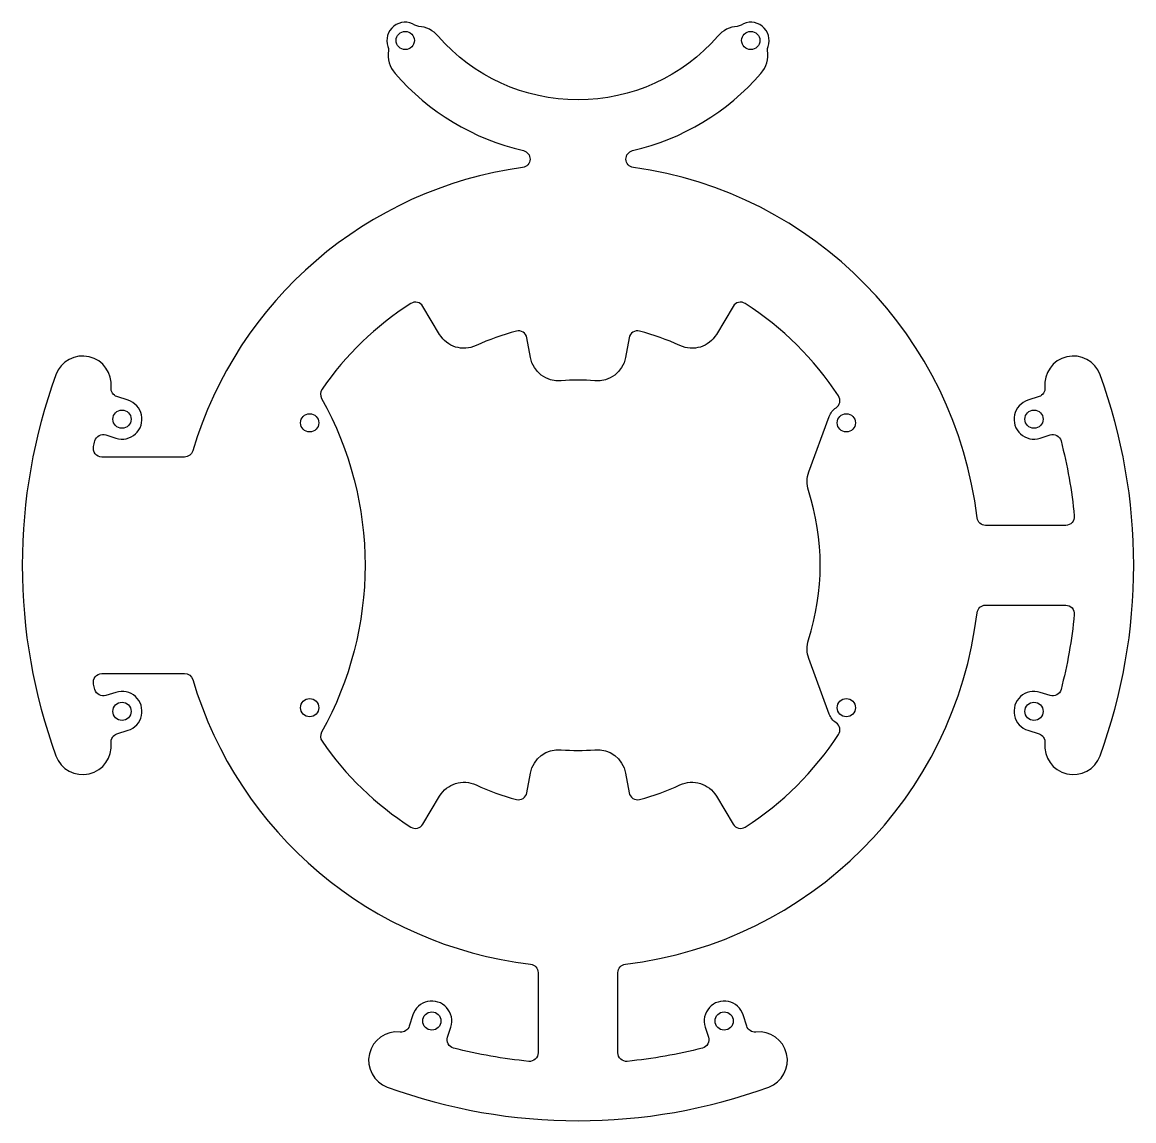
# Model space of a CAD drawing. Header units: millimetres. Extents: x -98 to 98, y -98 to 95.
import ezdxf

# ---------------------------------------------------------------- set-up
doc = ezdxf.new("R2010")
doc.units = ezdxf.units.MM
doc.layers.get('0').update_dxf_attribs({"linetype": 'CONTINUOUS'})

msp = doc.modelspace()

# ---------------------------------------------------------------- linework, layer by layer
for points in [[(33.34, 91.06, 0.70993), (28.61, 94.82, -0.121434), (27.92, 94.59, 0.196667), (24.54, 92.88, -0.456428), (-24.54, 92.88, 0.196667), (-27.92, 94.59, -0.121434), (-28.61, 94.82, 0.70993), (-33.34, 91.06, -0.121434), (-33.27, 90.34, 0.218936), (-32.1, 86.33, 0.158563), (-9.58, 72.78, -0.832118), (-9.71, 69.83, 0.294042), (-67.58, 20.07, -0.331967), (-69.02, 19), (-83.52, 19, -0.486601), (-84.98, 20.86, -0.002826), (-84.74, 21.82, -0.431416), (-82.83, 22.87), (-81.06, 22.31, 1.000204), (-78.92, 28.97), (-80.88, 29.6, -0.356437), (-81.92, 31.19, 0.886034), (-91.58, 33.45, 0.176894), (-91.58, -33.45, 0.886034), (-81.92, -31.19, -0.356437), (-80.88, -29.6), (-78.92, -28.97, 1.000204), (-81.06, -22.31), (-82.83, -22.87, -0.431416), (-84.74, -21.82, -0.002826), (-84.98, -20.86, -0.486601), (-83.52, -19), (-69.02, -19, -0.331966), (-67.58, -20.07, 0.299433), (-8.32, -70.01, -0.379965), (-7, -71.5), (-7, -85.58, -0.443516), (-8.65, -87.07, -0.038268), (-21.82, -84.74, -0.431416), (-22.87, -82.83), (-22.31, -81.06, 1.000204), (-28.97, -78.92), (-29.6, -80.88, -0.356437), (-31.19, -81.92, 0.886034), (-33.45, -91.58, 0.176894), (33.45, -91.58, 0.886034), (31.19, -81.92, -0.356437), (29.6, -80.88), (28.97, -78.92, 1.000204), (22.31, -81.06), (22.87, -82.83, -0.431416), (21.82, -84.74, -0.038268), (8.65, -87.07, -0.443516), (7, -85.58), (7, -71.5, -0.379965), (8.32, -70.01, 0.346477), (70.01, -8.32, -0.379965), (71.5, -7), (85.58, -7, -0.443516), (87.07, -8.65, -0.038268), (84.74, -21.82, -0.431416), (82.83, -22.87), (81.06, -22.31, 1.000204), (78.92, -28.97), (80.88, -29.6, -0.356437), (81.92, -31.19, 0.886034), (91.58, -33.45, 0.176894), (91.58, 33.45, 0.886034), (81.92, 31.19, -0.356437), (80.88, 29.6), (78.92, 28.97, 1.000204), (81.06, 22.31), (82.83, 22.87, -0.431416), (84.74, 21.82, -0.038268), (87.07, 8.65, -0.443516), (85.58, 7), (71.5, 7, -0.379965), (70.01, 8.32, 0.340937), (9.71, 69.83, -0.832118), (9.58, 72.78, 0.158563), (32.1, 86.33, 0.218936), (33.27, 90.34, -0.121434)], [(-44.91, 30.88, 0.28515), (-44.98, 29.29, -0.260053), (-44.98, -29.29, 0.28515), (-44.91, -30.88, 0.100416), (-29.33, -45.94, 0.422529), (-27.23, -45.44), (-24.28, -40.52, -0.383652), (-17.89, -38.55, 0.044359), (-10.81, -41.1, 0.437758), (-8.95, -39.92), (-8.33, -36.46, -0.389133), (-2.95, -32.37, 0.04554), (2.95, -32.37, -0.389133), (8.33, -36.46), (8.95, -39.92, 0.437758), (10.81, -41.1, 0.044359), (17.89, -38.55, -0.383652), (24.28, -40.52), (27.23, -45.44, 0.422529), (29.33, -45.94, 0.106934), (45.69, -29.71, 0.408463), (45.28, -27.65, -0.156765), (44.07, -26.11), (40.49, -16.38, -0.168119), (40.43, -13.11, 0.158099), (40.43, 13.11, -0.168119), (40.49, 16.38), (44.07, 26.11, -0.156765), (45.28, 27.65, 0.408463), (45.69, 29.71, 0.106934), (29.33, 45.94, 0.422529), (27.23, 45.44), (24.28, 40.52, -0.383652), (17.89, 38.55, 0.044359), (10.81, 41.1, 0.437758), (8.95, 39.92), (8.33, 36.46, -0.389133), (2.95, 32.37, 0.04554), (-2.95, 32.37, -0.389133), (-8.33, 36.46), (-8.95, 39.92, 0.437758), (-10.81, 41.1, 0.044359), (-17.89, 38.55, -0.383652), (-24.28, 40.52), (-27.23, 45.44, 0.422529), (-29.33, 45.94, 0.100416)]]:
    msp.add_lwpolyline(points, format="xyb", close=True)
for centre in [(-30.31, 92.11), (30.31, 92.11), (-79.99, 25.64), (-47.07, 25), (47.07, 25), (79.99, 25.64), (-47.07, -25), (-79.99, -25.64), (47.07, -25), (79.99, -25.64), (-25.64, -79.99), (25.64, -79.99)]:
    msp.add_circle(centre, 1.6)

doc.saveas('drawing.dxf')
